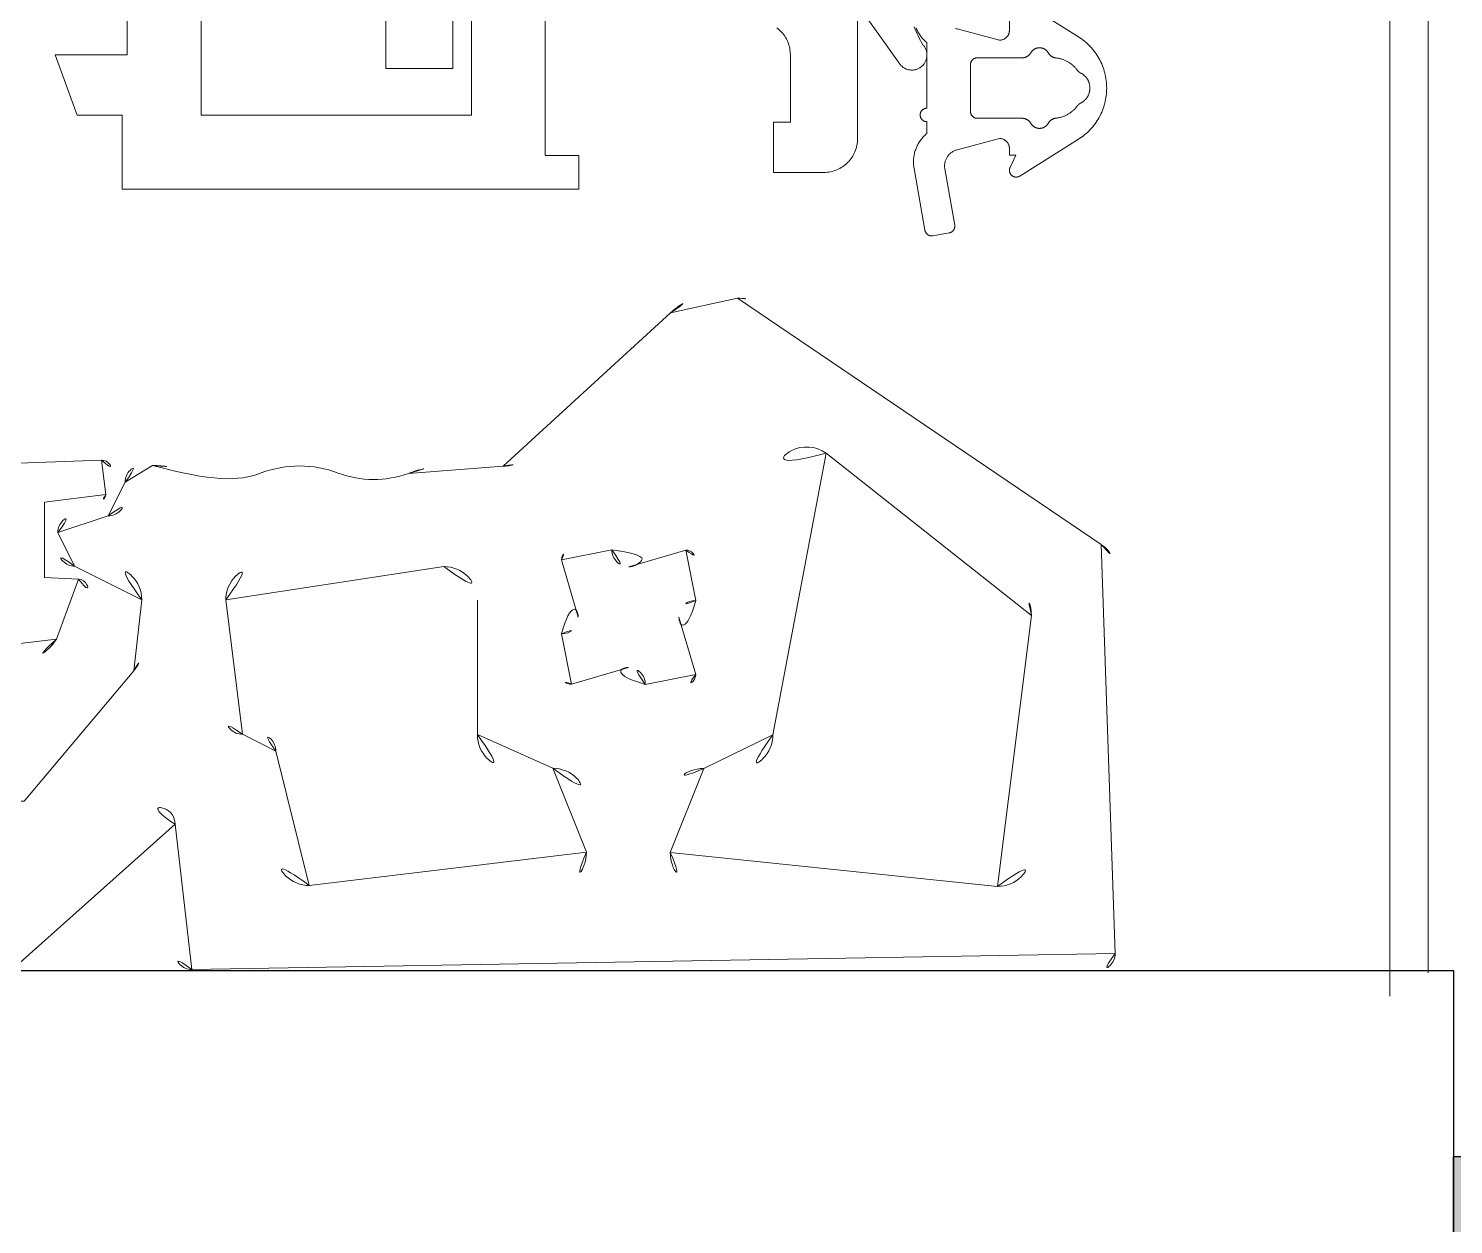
# Model space of a CAD drawing. Header units: metres. Extents: x 1838950 to 1842843, y 5171318 to 5174224.
# Drawn here: x 1841217.89266 to 1841217.9351, y 5171402.74458 to 5171402.78018 of the extents above; entities that cross this region are included whole.
import ezdxf

# ---------------------------------------------------------------- set-up
doc = ezdxf.new("R2010")
doc.units = ezdxf.units.M
doc.header["$LTSCALE"] = 0.0254
doc.layers.add('00 CHAZAL Coupe A.5', color=7, linetype='Continuous', lineweight=18)

# ---------------------------------------------------------------- blocks, each defined once
blk = doc.blocks.new('Groupe-1964-1')
at = {"layer": '00 CHAZAL Coupe A.5', "color": 7, "linetype": 'Continuous', "lineweight": 18, "flags": 128}
for points in [[(1841217.873535705, 5171402.766188969, -0.4142135621367452), (1841217.874536832, 5171402.76718784), (1841217.874892419, 5171402.767187013, -0.08836677230934743), (1841217.876100702, 5171402.766970381, 0.1799709983366348), (1841217.878192591, 5171402.766975505, -0.1818182804182501), (1841217.88048059, 5171402.766972924, 0.1850314102939923), (1841217.882627436, 5171402.766983849, -0.09330478832719066), (1841217.8837185, 5171402.767187965), (1841217.884036834, 5171402.767187606, -0.4142142606855615), (1841217.88453627, 5171402.766687042), (1841217.884535706, 5171402.766187035, 0.414213981362135), (1841217.885035141, 5171402.765686475), (1841217.886035141, 5171402.765685347, -0.4142173329690806), (1841217.886534576, 5171402.765184783), (1841217.886534012, 5171402.764684783, -0.4142176126133716), (1841217.886033448, 5171402.764185348), (1841217.885033457, 5171402.764186475, 0.4142159366482169), (1841217.884032333, 5171402.763187605), (1841217.884030674, 5171402.761721112, 0.1763944286764119), (1841217.884264071, 5171402.76107786), (1841217.887525923, 5171402.75718366), (1841217.889525549, 5171402.757181403, 0.3999997398796116), (1841217.890525548, 5171402.757180275), (1841217.892525174, 5171402.75717802), (1841217.895795805, 5171402.761064852, 0.1763940516635319), (1841217.896030652, 5171402.761707574), (1841217.896032302, 5171402.763174066, 0.4142157969056621), (1841217.895033435, 5171402.764175193), (1841217.894033443, 5171402.764176322, -0.4142162159724218), (1841217.893534007, 5171402.764676886), (1841217.893534572, 5171402.765176886, -0.4142174729497228), (1841217.894035135, 5171402.765676321), (1841217.895035135, 5171402.765675193, 0.4142152383331684), (1841217.895535698, 5171402.766174625), (1841217.895536263, 5171402.766674632, -0.4145226934755433), (1841217.896036823, 5171402.767174068), (1841217.896355161, 5171402.767173709, -0.09330490544342618), (1841217.897445762, 5171402.766967131, 0.1850311438474221), (1841217.899592577, 5171402.766951362, -0.1818182093247117), (1841217.901880576, 5171402.76694878, 0.1799708823537045), (1841217.903972448, 5171402.766938936, -0.08836721700001778), (1841217.90518122, 5171402.767152841), (1841217.906791174, 5171402.767151026, 0.1989121643416801), (1841217.907498611, 5171402.767443121), (1841217.911782457, 5171402.771717311, -0.1980491846534607), (1841217.912842949, 5171402.772155111), (1841217.91377505, 5171402.772154059, -0.1095079694346826), (1841217.914408768, 5171402.772012829), (1841217.924609445, 5171402.764821682, -0.2441531176235493), (1841217.92503326, 5171402.764003234), (1841217.925020442, 5171402.752641359, -0.4142164952989563), (1841217.924519878, 5171402.752141924), (1841217.897519898, 5171402.752172382, -0.4142139810451329), (1841217.897020463, 5171402.752672945), (1841217.897024774, 5171402.756494539, 0.7001133352033712), (1841217.896142198, 5171402.756817028), (1841217.89240704, 5171402.75237815), (1841217.887633226, 5171402.752383537), (1841217.883908093, 5171402.75683083, 0.7001106234659636), (1841217.883024792, 5171402.756510334), (1841217.88302048, 5171402.752688739, -0.4142142606855608), (1841217.882519917, 5171402.752189305), (1841217.881019918, 5171402.752190996, -0.4142141210230403), (1841217.880520482, 5171402.752691559), (1841217.880525559, 5171402.757191557, 0.4142141210230403), (1841217.880026123, 5171402.757692121), (1841217.877026125, 5171402.757695505, 0.4142142606855608), (1841217.876525561, 5171402.75719607), (1841217.876520484, 5171402.752696077, -0.4142124449182956), (1841217.876019922, 5171402.752196642), (1841217.874019922, 5171402.752198894, -0.4141942898996669), (1841217.873520486, 5171402.752699457)], [(1841217.914827787, 5171402.759152857, -0.4142137020354274), (1841217.91382666, 5171402.758153986), (1841217.91277666, 5171402.758155171, 0.4142136322042595), (1841217.911775533, 5171402.757156299), (1841217.911773841, 5171402.755656321, 0.4142051827004782), (1841217.912772712, 5171402.754655194), (1841217.921522703, 5171402.754645307, 0.4142139115289515), (1841217.922523832, 5171402.755644177), (1841217.922531801, 5171402.762707904, 0.2441531176235493), (1841217.922107985, 5171402.763526352), (1841217.916412514, 5171402.767541476, 0.6075188662372514), (1841217.91483633, 5171402.766725284)], [(1841217.877531201, 5171402.762194939), (1841217.877529847, 5171402.760994939, 0.4142114674430968), (1841217.877829508, 5171402.760694601), (1841217.879029504, 5171402.760693246, -0.4142130029370049), (1841217.879530068, 5171402.761192683, -0.4142128640623061), (1841217.880029503, 5171402.760692119), (1841217.881229503, 5171402.760690765, 0.4142126320778044), (1841217.881529841, 5171402.760990426), (1841217.881531195, 5171402.762190426, -0.4142139810451329), (1841217.881031759, 5171402.762690989, -0.4142142606855608), (1841217.881532323, 5171402.763190425), (1841217.881533677, 5171402.764390425, 0.4142114674430968), (1841217.881234016, 5171402.764690762), (1841217.880034016, 5171402.764692117, -0.4142142606855608), (1841217.879533452, 5171402.764192682, -0.4142141210230403), (1841217.879034017, 5171402.764693245), (1841217.877834017, 5171402.764694599, 0.4142107678218582), (1841217.877533679, 5171402.764394937), (1841217.877532329, 5171402.763194937, -0.4142141210230403), (1841217.878031765, 5171402.762694374, -0.4142141210230403)], [(1841217.908533658, 5171402.764359962, -0.4142014573373116), (1841217.908833999, 5171402.764659623), (1841217.910033995, 5171402.764658269, 0.4142139810451329), (1841217.910533431, 5171402.764157705, 0.4142141210230403), (1841217.911033995, 5171402.764657141), (1841217.912233999, 5171402.764655787, -0.4142212445147522), (1841217.912533655, 5171402.76435545), (1841217.912532301, 5171402.76315545, 0.4142130035667364), (1841217.912031738, 5171402.762656013, 0.4142128640623061), (1841217.912531174, 5171402.76215545), (1841217.912529819, 5171402.76095545, -0.414220078782343), (1841217.912229486, 5171402.76065579), (1841217.911029482, 5171402.760657144, 0.4142141208653402), (1841217.910530046, 5171402.761157707, 0.4142130035667364), (1841217.910029483, 5171402.760658272), (1841217.908829486, 5171402.760659625, -0.4142026229740827), (1841217.908529822, 5171402.760959962), (1841217.908531176, 5171402.762159962, 0.4142130035667364), (1841217.90903174, 5171402.762659399, 0.4142128640623061), (1841217.908532304, 5171402.763159962)], [(1841217.906032306, 5171402.763162784), (1841217.906027793, 5171402.759162785, 0.4142139115289517), (1841217.907026664, 5171402.758161657), (1841217.908276663, 5171402.758160247, -0.4142137717088987), (1841217.909275534, 5171402.757159119), (1841217.909273842, 5171402.755659142, -0.4142046237581882), (1841217.908272715, 5171402.75466027), (1841217.901022711, 5171402.754668449, -0.4142135622943117), (1841217.90002384, 5171402.755669577), (1841217.900027225, 5171402.758669557, 0.4142139810451329), (1841217.899527789, 5171402.759170121), (1841217.899027789, 5171402.759170685, -0.4142141210230403), (1841217.898528354, 5171402.759671248), (1841217.898532302, 5171402.763171246, -0.4142137020354274), (1841217.89953343, 5171402.764170118), (1841217.905033434, 5171402.764163912, -0.4142137020354276)]]:
    blk.add_lwpolyline(points, format="xyb", close=True, dxfattribs=at)
blk = doc.blocks.new('Groupe-1965-1')
at = {"layer": '00 CHAZAL Coupe A.5', "color": 7, "linetype": 'Continuous', "lineweight": 18, "flags": 128}
blk.add_lwpolyline([(1841217.885106827, 5171402.766320847), (1841217.884945873, 5171402.766971028, -0.4875650852720333), (1841217.885237422, 5171402.767343118), (1841217.894835877, 5171402.767332288, -0.4875649503969993), (1841217.895126584, 5171402.766959543), (1841217.894964166, 5171402.766309727, -0.3444801866944748), (1841217.894672781, 5171402.766082472), (1841217.893135228, 5171402.766084206), (1841217.893132689, 5171402.763834207), (1841217.894145319, 5171402.763788766, -0.5852675401806445), (1841217.8943808, 5171402.763321633), (1841217.893490527, 5171402.761998037, -0.2499730731867079), (1841217.892244188, 5171402.761335209), (1841217.887815557, 5171402.761340206, -0.24997317901801), (1841217.886570717, 5171402.762005844), (1841217.885683433, 5171402.763331446, -0.5852668092842193), (1841217.885919967, 5171402.763798046), (1841217.886932696, 5171402.763841202), (1841217.886935235, 5171402.766091201), (1841217.885397698, 5171402.766092937, -0.3444803486243347)], format="xyb", close=True, dxfattribs=at)
at = {"layer": '00 CHAZAL Coupe A.5', "color": 7}
blk.add_blockref('Groupe-1964-1', (0, 0), dxfattribs=at)
blk = doc.blocks.new('Groupe-1966-1')
at = {"layer": '00 CHAZAL Coupe A.5', "color": 7, "linetype": 'Continuous', "lineweight": 5}
for p, q in [((1841217.934348706, 5171404.870090052), (1841217.934348706, 5171402.752074935)), ((1841217.933198707, 5171404.844213393), (1841217.933198707, 5171402.751379738))]:
    blk.add_line(p, q, dxfattribs=at)
at = {"layer": '00 CHAZAL Coupe A.5', "color": 7, "linetype": 'Continuous', "lineweight": 5, "flags": 128}
for points in [[(1841217.895598707, 5171402.785696539), (1841217.895598707, 5171402.77939654), (1841217.893448707, 5171402.77939654), (1841217.894103853, 5171402.77759654), (1841217.895448707, 5171402.77759654), (1841217.895448707, 5171402.77539654), (1841217.909048707, 5171402.77539654), (1841217.909048707, 5171402.77639654), (1841217.908048707, 5171402.77639654), (1841217.908048707, 5171402.78039654)], [(1841217.914944406, 5171402.780199748), (1841217.9149831, 5171402.78016955), (1841217.915020266, 5171402.78013749), (1841217.915055813, 5171402.780103646), (1841217.915089658, 5171402.780068098), (1841217.915121717, 5171402.780030932), (1841217.915151914, 5171402.779992239), (1841217.915180176, 5171402.77995211), (1841217.915206435, 5171402.779910642), (1841217.915230628, 5171402.779867936), (1841217.915252696, 5171402.779824095), (1841217.915272586, 5171402.779779223), (1841217.91529025, 5171402.779733429), (1841217.915305647, 5171402.779686823), (1841217.915318738, 5171402.77963952), (1841217.915329492, 5171402.77959163), (1841217.915337883, 5171402.77954327), (1841217.915343891, 5171402.779494557), (1841217.915347502, 5171402.779445607), (1841217.915348707, 5171402.77939654), (1841217.915348707, 5171402.777396539), (1841217.914848706, 5171402.777396539), (1841217.914848706, 5171402.77589654), (1841217.916348706, 5171402.77589654), (1841217.916397774, 5171402.775897744), (1841217.916446724, 5171402.775901355), (1841217.916495437, 5171402.775907363), (1841217.916543797, 5171402.775915754), (1841217.916591687, 5171402.775926508), (1841217.916638991, 5171402.775939599), (1841217.916685597, 5171402.775954995), (1841217.91673139, 5171402.77597266), (1841217.916776262, 5171402.77599255), (1841217.916820103, 5171402.776014618), (1841217.916862809, 5171402.776038811), (1841217.916904277, 5171402.77606507), (1841217.916944406, 5171402.776093332), (1841217.9169831, 5171402.776123528), (1841217.917020265, 5171402.776155588), (1841217.917055813, 5171402.776189432), (1841217.917089658, 5171402.77622498), (1841217.917121717, 5171402.776262146), (1841217.917151914, 5171402.77630084), (1841217.917180176, 5171402.776340969), (1841217.917206435, 5171402.776382437), (1841217.917230628, 5171402.776425142), (1841217.917252696, 5171402.776468985), (1841217.917272586, 5171402.776513856), (1841217.917290251, 5171402.776559649), (1841217.917305647, 5171402.776606254), (1841217.917318738, 5171402.776653559), (1841217.917329492, 5171402.776701449), (1841217.917337883, 5171402.776749809), (1841217.917343891, 5171402.776798522), (1841217.917347502, 5171402.776847471), (1841217.917348706, 5171402.77689654), (1841217.917348706, 5171402.78539654)], [(1841217.905848706, 5171402.787296539), (1841217.905848706, 5171402.77759654), (1841217.897798707, 5171402.77759654), (1841217.897798707, 5171402.785696539)], [(1841217.905298707, 5171402.798841306), (1841217.905298707, 5171402.778989987), (1841217.903298707, 5171402.778989987), (1841217.903298707, 5171402.798841306)]]:
    blk.add_lwpolyline(points, dxfattribs=at)
at = {"layer": '00 CHAZAL Coupe A.5', "color": 9, "linetype": 'Continuous', "lineweight": 5, "true_color": 0xbbbbbb, "flags": 128}
for points in [[(1841217.91903433, 5171402.780227017), (1841217.91906263, 5171402.780158687), (1841217.919092227, 5171402.780090911), (1841217.91912311, 5171402.78002371), (1841217.919155268, 5171402.779957109), (1841217.919188689, 5171402.779891134), (1841217.91922336, 5171402.779825808), (1841217.919259271, 5171402.779761154), (1841217.919296406, 5171402.779697196), (1841217.919312122, 5171402.779679286), (1841217.919326868, 5171402.77966057), (1841217.919340601, 5171402.779641097), (1841217.919353285, 5171402.779620927), (1841217.919364882, 5171402.779600112), (1841217.919375362, 5171402.779578713), (1841217.919384693, 5171402.779556789), (1841217.919392851, 5171402.779534401), (1841217.919399812, 5171402.779511614), (1841217.919405557, 5171402.779488489), (1841217.919410069, 5171402.779465092), (1841217.919413337, 5171402.77944149), (1841217.91941535, 5171402.779417749), (1841217.919416103, 5171402.779393933), (1841217.919415594, 5171402.77937011), (1841217.919413825, 5171402.779346349), (1841217.9194108, 5171402.779322715), (1841217.919406527, 5171402.779299273), (1841217.91940102, 5171402.779276091), (1841217.919394294, 5171402.779253233), (1841217.919386366, 5171402.779230762), (1841217.919377259, 5171402.779208744), (1841217.919367, 5171402.779187239), (1841217.919355617, 5171402.779166306), (1841217.919343141, 5171402.779146005), (1841217.919329607, 5171402.779126395), (1841217.919315055, 5171402.779107528), (1841217.919299524, 5171402.779089457), (1841217.919283058, 5171402.779072235), (1841217.919265703, 5171402.779055908), (1841217.919247508, 5171402.779040524), (1841217.919228524, 5171402.779026124), (1841217.919208805, 5171402.77901275), (1841217.919188404, 5171402.779000438), (1841217.919167381, 5171402.778989224), (1841217.919145793, 5171402.778979138), (1841217.919123702, 5171402.778970209), (1841217.919101169, 5171402.778962463), (1841217.919078257, 5171402.778955921), (1841217.919055032, 5171402.778950601), (1841217.919031556, 5171402.778946518), (1841217.919007898, 5171402.778943684), (1841217.918984123, 5171402.778942106), (1841217.918960298, 5171402.778941789), (1841217.918936489, 5171402.778942735), (1841217.918912764, 5171402.778944938), (1841217.918889189, 5171402.778948396), (1841217.91886583, 5171402.778953098), (1841217.918842752, 5171402.778959028), (1841217.918820021, 5171402.778966174), (1841217.9187977, 5171402.778974511), (1841217.918775852, 5171402.77898402), (1841217.918754538, 5171402.778994671), (1841217.918733818, 5171402.779006436), (1841217.91871375, 5171402.779019281), (1841217.91869439, 5171402.779033172), (1841217.918675793, 5171402.779048068), (1841217.91865801, 5171402.779063928), (1841217.918641092, 5171402.779080707), (1841217.918625086, 5171402.779098357), (1841217.918610037, 5171402.779116831), (1841217.918595988, 5171402.779136076), (1841217.918582977, 5171402.779156038), (1841217.918571041, 5171402.77917666), (1841217.917442917, 5171402.780767177)], [(1841217.920268787, 5171402.780182678), (1841217.920290704, 5171402.780175138), (1841217.920312948, 5171402.780168622), (1841217.921573785, 5171402.779830782), (1841217.921588505, 5171402.779831142), (1841217.92160319, 5171402.779832226), (1841217.921617804, 5171402.779834028), (1841217.921632312, 5171402.779836546), (1841217.921646679, 5171402.779839772), (1841217.92166087, 5171402.779843699), (1841217.921674852, 5171402.779848319), (1841217.92168859, 5171402.779853618), (1841217.921702051, 5171402.779859585), (1841217.921715203, 5171402.779866206), (1841217.921728015, 5171402.779873462), (1841217.921740456, 5171402.779881341), (1841217.921752494, 5171402.779889819), (1841217.921764103, 5171402.779898878), (1841217.921775252, 5171402.779908496), (1841217.921785917, 5171402.779918649), (1841217.92179607, 5171402.779929314), (1841217.921805688, 5171402.779940463), (1841217.921814747, 5171402.779952073), (1841217.921823225, 5171402.779964111), (1841217.921831103, 5171402.779976551), (1841217.921838361, 5171402.779989363), (1841217.921844981, 5171402.780002515), (1841217.921850949, 5171402.780015977), (1841217.921856248, 5171402.780029715), (1841217.921860867, 5171402.780043696), (1841217.921864794, 5171402.780057887), (1841217.92186802, 5171402.780072254), (1841217.921870538, 5171402.780086762), (1841217.92187234, 5171402.780101377), (1841217.921873423, 5171402.780116061), (1841217.921873785, 5171402.780130781), (1841217.921873785, 5171402.780407182)], [(1841217.922179989, 5171402.781026811), (1841217.923926319, 5171402.779932429), (1841217.923974023, 5171402.779901475), (1841217.924020724, 5171402.779869029), (1841217.924066377, 5171402.779835124), (1841217.924110936, 5171402.779799794), (1841217.924154358, 5171402.779763074), (1841217.924196597, 5171402.779725001), (1841217.924237613, 5171402.779685613), (1841217.924277364, 5171402.779644948), (1841217.92431581, 5171402.779603048), (1841217.924352915, 5171402.779559956), (1841217.924388639, 5171402.779515712), (1841217.924422948, 5171402.779470361), (1841217.924455807, 5171402.779423949), (1841217.924487184, 5171402.779376524), (1841217.924517046, 5171402.77932813), (1841217.924545366, 5171402.779278818), (1841217.924572113, 5171402.779228634), (1841217.924597262, 5171402.779177631), (1841217.924620788, 5171402.77912586), (1841217.924642666, 5171402.779073371), (1841217.924662875, 5171402.779020217), (1841217.924681396, 5171402.778966452), (1841217.924698208, 5171402.778912128), (1841217.924713296, 5171402.7788573), (1841217.924726645, 5171402.778802023), (1841217.924738241, 5171402.778746353), (1841217.924748073, 5171402.778690342), (1841217.92475613, 5171402.77863405), (1841217.924762405, 5171402.778577531), (1841217.924766892, 5171402.778520843), (1841217.924769586, 5171402.778464041), (1841217.924770484, 5171402.778407182), (1841217.924769586, 5171402.778350323), (1841217.924766892, 5171402.778293521), (1841217.924762405, 5171402.778236832), (1841217.92475613, 5171402.778180313), (1841217.924748073, 5171402.77812402), (1841217.924738241, 5171402.778068012), (1841217.924726645, 5171402.778012341), (1841217.924713296, 5171402.777957063), (1841217.924698208, 5171402.777902235), (1841217.924681396, 5171402.777847912), (1841217.924662875, 5171402.777794146), (1841217.924642666, 5171402.777740992), (1841217.924620788, 5171402.777688503), (1841217.924597262, 5171402.777636731), (1841217.924572113, 5171402.777585729), (1841217.924545366, 5171402.777535547), (1841217.924517046, 5171402.777486234), (1841217.924487184, 5171402.77743784), (1841217.924455807, 5171402.777390413), (1841217.924422948, 5171402.777344001), (1841217.924388639, 5171402.777298652), (1841217.924352915, 5171402.777254408), (1841217.92431581, 5171402.777211314), (1841217.924277364, 5171402.777169415), (1841217.924237613, 5171402.77712875), (1841217.924196597, 5171402.777089362), (1841217.924154358, 5171402.777051289), (1841217.924110936, 5171402.777014569), (1841217.924066377, 5171402.77697924), (1841217.924020724, 5171402.776945335), (1841217.923974023, 5171402.776912889), (1841217.923926319, 5171402.776881934), (1841217.922179989, 5171402.775787552), (1841217.922177008, 5171402.77578572), (1841217.922173995, 5171402.77578394), (1841217.922170952, 5171402.775782214), (1841217.922167879, 5171402.775780541), (1841217.922164778, 5171402.775778922), (1841217.922161648, 5171402.775777357), (1841217.922158492, 5171402.775775847), (1841217.92215531, 5171402.775774394), (1841217.922152102, 5171402.775772995), (1841217.922148871, 5171402.775771653), (1841217.922145617, 5171402.775770369), (1841217.922142341, 5171402.775769141), (1841217.922139044, 5171402.77576797), (1841217.922135727, 5171402.775766857), (1841217.922132391, 5171402.775765803), (1841217.922129037, 5171402.775764807), (1841217.922125666, 5171402.775763869), (1841217.922122279, 5171402.775762992), (1841217.922118878, 5171402.775762172), (1841217.922115462, 5171402.775761414), (1841217.922112034, 5171402.775760715), (1841217.922108594, 5171402.775760076), (1841217.922105144, 5171402.775759497), (1841217.922101683, 5171402.775758979), (1841217.922098215, 5171402.775758521), (1841217.922094739, 5171402.775758124), (1841217.922091256, 5171402.775757788), (1841217.922087768, 5171402.775757513), (1841217.922084276, 5171402.775757299), (1841217.922080781, 5171402.775757146), (1841217.922077283, 5171402.775757054), (1841217.922073785, 5171402.775757024), (1841217.922063971, 5171402.775757264), (1841217.922054181, 5171402.775757986), (1841217.922044439, 5171402.775759188), (1841217.922034767, 5171402.775760866), (1841217.922025189, 5171402.775763017), (1841217.922015728, 5171402.775765635), (1841217.922006407, 5171402.775768715), (1841217.921997248, 5171402.775772247), (1841217.921988274, 5171402.775776225), (1841217.921979505, 5171402.775780639), (1841217.921970964, 5171402.775785478), (1841217.921962671, 5171402.77579073), (1841217.921954645, 5171402.775796382), (1841217.921946906, 5171402.775802421), (1841217.921939473, 5171402.775808834), (1841217.921932363, 5171402.775815602), (1841217.921925594, 5171402.775822712), (1841217.921919183, 5171402.775830145), (1841217.921913143, 5171402.775837884), (1841217.921907491, 5171402.775845909), (1841217.921902239, 5171402.775854203), (1841217.9218974, 5171402.775862744), (1841217.921892987, 5171402.775871512), (1841217.921889009, 5171402.775880487), (1841217.921885476, 5171402.775889645), (1841217.921882397, 5171402.775898967), (1841217.921879778, 5171402.775908427), (1841217.921877628, 5171402.775918005), (1841217.921875949, 5171402.775927677), (1841217.921874748, 5171402.77593742), (1841217.921874026, 5171402.77594721), (1841217.921873785, 5171402.775957024), (1841217.921873803, 5171402.775959751), (1841217.921873859, 5171402.775962477), (1841217.921873952, 5171402.775965203), (1841217.921874082, 5171402.775967926), (1841217.921874249, 5171402.775970648), (1841217.921874454, 5171402.775973368), (1841217.921874695, 5171402.775976084), (1841217.921874973, 5171402.775978797), (1841217.921875289, 5171402.775981505), (1841217.921875641, 5171402.77598421), (1841217.92187603, 5171402.775986909), (1841217.921876456, 5171402.775989602), (1841217.921876919, 5171402.775992289), (1841217.921877417, 5171402.775994971), (1841217.921877953, 5171402.775997645), (1841217.921878526, 5171402.776000311), (1841217.921879134, 5171402.77600297), (1841217.921879778, 5171402.776005619), (1841217.921880459, 5171402.77600826), (1841217.921881176, 5171402.776010891), (1841217.921881928, 5171402.776013512), (1841217.921882716, 5171402.776016124), (1841217.92188354, 5171402.776018724), (1841217.921884399, 5171402.776021311), (1841217.921885293, 5171402.776023888), (1841217.921886222, 5171402.776026451), (1841217.921887186, 5171402.776029002), (1841217.921888185, 5171402.77603154), (1841217.921889218, 5171402.776034064), (1841217.921890286, 5171402.776036574), (1841217.921891388, 5171402.776039068), (1841217.921892523, 5171402.776041547), (1841217.922063021, 5171402.776407181), (1841217.921873785, 5171402.776407181), (1841217.921873785, 5171402.776607182), (1841217.921873423, 5171402.776621901), (1841217.92187234, 5171402.776636587), (1841217.921870538, 5171402.7766512), (1841217.92186802, 5171402.776665709), (1841217.921864794, 5171402.776680076), (1841217.921860867, 5171402.776694267), (1841217.921856248, 5171402.776708248), (1841217.921850949, 5171402.776721987), (1841217.921844981, 5171402.776735448), (1841217.921838361, 5171402.776748601), (1841217.921831103, 5171402.776761413), (1841217.921823225, 5171402.776773852), (1841217.921814747, 5171402.776785892), (1841217.921805688, 5171402.7767975), (1841217.92179607, 5171402.776808649), (1841217.921785917, 5171402.776819314), (1841217.921775252, 5171402.776829467), (1841217.921764103, 5171402.776839085), (1841217.921752494, 5171402.776848144), (1841217.921740456, 5171402.776856623), (1841217.921728015, 5171402.7768645), (1841217.921715203, 5171402.776871758), (1841217.921702051, 5171402.776878378), (1841217.92168859, 5171402.776884345), (1841217.921674852, 5171402.776889645), (1841217.92166087, 5171402.776894263), (1841217.921646679, 5171402.77689819), (1841217.921632312, 5171402.776901416), (1841217.921617804, 5171402.776903935), (1841217.92160319, 5171402.776905737), (1841217.921588505, 5171402.77690682), (1841217.921573785, 5171402.776907181), (1841217.920312948, 5171402.776569341), (1841217.920290704, 5171402.776562825), (1841217.920268787, 5171402.776555285), (1841217.920247243, 5171402.776546738), (1841217.920226117, 5171402.7765372), (1841217.920205457, 5171402.776526694), (1841217.920185306, 5171402.776515243), (1841217.920165707, 5171402.77650287), (1841217.920146702, 5171402.776489601), (1841217.920128333, 5171402.776475466), (1841217.920110639, 5171402.776460495), (1841217.920093657, 5171402.776444719), (1841217.920077425, 5171402.776428175), (1841217.920061977, 5171402.776410895), (1841217.920047346, 5171402.776392918), (1841217.920033565, 5171402.776374283), (1841217.920020661, 5171402.776355028), (1841217.920008664, 5171402.776335197), (1841217.919997599, 5171402.776314829), (1841217.919987489, 5171402.776293973), (1841217.919978358, 5171402.776272669), (1841217.919970223, 5171402.776250966), (1841217.919963102, 5171402.776228908), (1841217.919957012, 5171402.776206545), (1841217.919951964, 5171402.776183924), (1841217.919947971, 5171402.776161091), (1841217.919945039, 5171402.7761381), (1841217.919943177, 5171402.776114997), (1841217.919942387, 5171402.776091832), (1841217.919942671, 5171402.776068656), (1841217.919944029, 5171402.776045518), (1841217.919946458, 5171402.776022468), (1841217.919949953, 5171402.775999554), (1841217.92024456, 5171402.774328756), (1841217.920244746, 5171402.774327681), (1841217.920244927, 5171402.774326606), (1841217.920245102, 5171402.774325528), (1841217.920245271, 5171402.774324451), (1841217.920245433, 5171402.774323372), (1841217.920245591, 5171402.774322294), (1841217.920245742, 5171402.774321212), (1841217.920245887, 5171402.774320131), (1841217.920246027, 5171402.77431905), (1841217.92024616, 5171402.774317968), (1841217.920246288, 5171402.774316884), (1841217.92024641, 5171402.7743158), (1841217.920246525, 5171402.774314716), (1841217.920246635, 5171402.774313631), (1841217.920246739, 5171402.774312544), (1841217.920246837, 5171402.774311458), (1841217.920246929, 5171402.774310371), (1841217.920247016, 5171402.774309283), (1841217.920247096, 5171402.774308195), (1841217.92024717, 5171402.774307107), (1841217.920247238, 5171402.774306018), (1841217.920247301, 5171402.774304929), (1841217.920247357, 5171402.77430384), (1841217.920247408, 5171402.774302751), (1841217.920247453, 5171402.77430166), (1841217.920247491, 5171402.774300571), (1841217.920247524, 5171402.774299479), (1841217.920247551, 5171402.774298389), (1841217.920247572, 5171402.774297299), (1841217.920247586, 5171402.774296207), (1841217.920247595, 5171402.774295118), (1841217.920247598, 5171402.774294026), (1841217.920247408, 5171402.774285302), (1841217.920246837, 5171402.774276596), (1841217.920245887, 5171402.774267921), (1841217.92024456, 5171402.774259296), (1841217.920242857, 5171402.774250738), (1841217.920240783, 5171402.774242263), (1841217.920238342, 5171402.774233885), (1841217.920235537, 5171402.774225622), (1841217.920232374, 5171402.774217489), (1841217.92022886, 5171402.774209502), (1841217.920225001, 5171402.774201676), (1841217.920220803, 5171402.774194026), (1841217.920216277, 5171402.774186566), (1841217.920211429, 5171402.774179311), (1841217.920206269, 5171402.774172273), (1841217.920200807, 5171402.774165469), (1841217.920195054, 5171402.774158908), (1841217.92018902, 5171402.774152605), (1841217.920182716, 5171402.774146571), (1841217.920176156, 5171402.774140818), (1841217.920169351, 5171402.774135356), (1841217.920162314, 5171402.774130195), (1841217.920155058, 5171402.774125348), (1841217.920147598, 5171402.774120821), (1841217.920139948, 5171402.774116624), (1841217.920132122, 5171402.774112765), (1841217.920124135, 5171402.77410925), (1841217.920116002, 5171402.774106088), (1841217.92010774, 5171402.774103283), (1841217.920099362, 5171402.774100842), (1841217.920090886, 5171402.774098767), (1841217.920082328, 5171402.774097065), (1841217.919589807, 5171402.77401022), (1841217.919588878, 5171402.774010058), (1841217.919587949, 5171402.774009901), (1841217.919587019, 5171402.774009748), (1841217.919586088, 5171402.7740096), (1841217.919585156, 5171402.774009457), (1841217.919584224, 5171402.774009316), (1841217.919583291, 5171402.774009182), (1841217.919582357, 5171402.774009051), (1841217.919581423, 5171402.774008924), (1841217.919580488, 5171402.774008802), (1841217.919579553, 5171402.774008685), (1841217.919578617, 5171402.774008571), (1841217.91957768, 5171402.774008463), (1841217.919576744, 5171402.774008359), (1841217.919575806, 5171402.774008259), (1841217.919574868, 5171402.774008163), (1841217.91957393, 5171402.774008072), (1841217.919572991, 5171402.774007985), (1841217.919572052, 5171402.774007903), (1841217.919571113, 5171402.774007826), (1841217.919570172, 5171402.774007753), (1841217.919569233, 5171402.774007683), (1841217.919568292, 5171402.774007619), (1841217.919567351, 5171402.774007559), (1841217.91956641, 5171402.774007503), (1841217.919565469, 5171402.774007452), (1841217.919564527, 5171402.774007405), (1841217.919563585, 5171402.774007362), (1841217.919562644, 5171402.774007325), (1841217.919561701, 5171402.774007291), (1841217.919560759, 5171402.774007263), (1841217.919559817, 5171402.774007238), (1841217.919550943, 5171402.774007224), (1841217.919542077, 5171402.774007604), (1841217.919533236, 5171402.774008378), (1841217.919524439, 5171402.774009543), (1841217.919515702, 5171402.774011096), (1841217.919507043, 5171402.774013036), (1841217.919498478, 5171402.774015358), (1841217.919490025, 5171402.774018057), (1841217.919481699, 5171402.774021128), (1841217.919473518, 5171402.774024567), (1841217.919465498, 5171402.774028366), (1841217.919457654, 5171402.774032515), (1841217.919450002, 5171402.774037008), (1841217.919442556, 5171402.774041837), (1841217.919435333, 5171402.77404699), (1841217.919428345, 5171402.774052461), (1841217.919421606, 5171402.774058234), (1841217.91941513, 5171402.774064302), (1841217.91940893, 5171402.77407065), (1841217.919403017, 5171402.774077267), (1841217.919397404, 5171402.774084141), (1841217.919392101, 5171402.774091256), (1841217.919387119, 5171402.774098599), (1841217.919382468, 5171402.774106157), (1841217.919378157, 5171402.774113914), (1841217.919374194, 5171402.774121854), (1841217.919370586, 5171402.774129961), (1841217.919367342, 5171402.774138221), (1841217.919364468, 5171402.774146617), (1841217.919361969, 5171402.774155132), (1841217.919359851, 5171402.774163749), (1841217.919358116, 5171402.774172452), (1841217.919034254, 5171402.776009163), (1841217.919028291, 5171402.776045107), (1841217.919023521, 5171402.77608123), (1841217.919019949, 5171402.77611749), (1841217.919017581, 5171402.776153848), (1841217.919016419, 5171402.776190266), (1841217.919016462, 5171402.776226701), (1841217.919017713, 5171402.776263115), (1841217.919020169, 5171402.776299468), (1841217.919023828, 5171402.776335719), (1841217.919028685, 5171402.77637183), (1841217.919034735, 5171402.77640776), (1841217.919041972, 5171402.776443469), (1841217.919050388, 5171402.77647892), (1841217.919059973, 5171402.776514072), (1841217.919070717, 5171402.776548889), (1841217.919082609, 5171402.776583328), (1841217.919095634, 5171402.776617357), (1841217.919109779, 5171402.776650934), (1841217.919125029, 5171402.776684024), (1841217.919141365, 5171402.776716593), (1841217.919158773, 5171402.776748602), (1841217.91917723, 5171402.776780017), (1841217.919196717, 5171402.776810803), (1841217.919217214, 5171402.776840927), (1841217.919238697, 5171402.776870356), (1841217.919261142, 5171402.776899057), (1841217.919284526, 5171402.776926998), (1841217.919308823, 5171402.77695415), (1841217.919334005, 5171402.776980483), (1841217.919360046, 5171402.777005967), (1841217.919386917, 5171402.777030575), (1841217.919414587, 5171402.777054278), (1841217.919414587, 5171402.777407396), (1841217.919404774, 5171402.777407637), (1841217.919394984, 5171402.777408359), (1841217.919385241, 5171402.77740956), (1841217.919375569, 5171402.777411238), (1841217.919365991, 5171402.77741339), (1841217.919356531, 5171402.777416007), (1841217.919347209, 5171402.777419087), (1841217.919338051, 5171402.77742262), (1841217.919329076, 5171402.777426598), (1841217.919320308, 5171402.777431011), (1841217.919311767, 5171402.777435849), (1841217.919303473, 5171402.777441101), (1841217.919295448, 5171402.777446753), (1841217.919287709, 5171402.777452793), (1841217.919280275, 5171402.777459205), (1841217.919273166, 5171402.777465974), (1841217.919266397, 5171402.777473084), (1841217.919259985, 5171402.777480517), (1841217.919253946, 5171402.777488256), (1841217.919248293, 5171402.777496282), (1841217.919243042, 5171402.777504575), (1841217.919238203, 5171402.777513116), (1841217.919233789, 5171402.777521884), (1841217.919229812, 5171402.777530859), (1841217.919226279, 5171402.777540017), (1841217.919223199, 5171402.777549339), (1841217.919220581, 5171402.7775588), (1841217.91921843, 5171402.777568378), (1841217.919216752, 5171402.777578049), (1841217.91921555, 5171402.777587793), (1841217.919214828, 5171402.777597582), (1841217.919214587, 5171402.777607395), (1841217.919214828, 5171402.777617209), (1841217.91921555, 5171402.777626999), (1841217.919216752, 5171402.777636741), (1841217.91921843, 5171402.777646414), (1841217.919220581, 5171402.777655992), (1841217.919223199, 5171402.777665452), (1841217.919226279, 5171402.777674773), (1841217.919229812, 5171402.777683932), (1841217.919233789, 5171402.777692907), (1841217.919238203, 5171402.777701674), (1841217.919243042, 5171402.777710215), (1841217.919248293, 5171402.77771851), (1841217.919253946, 5171402.777726535), (1841217.919259985, 5171402.777734274), (1841217.919266397, 5171402.777741707), (1841217.919273166, 5171402.777748817), (1841217.919280275, 5171402.777755585), (1841217.919287709, 5171402.777761998), (1841217.919295448, 5171402.777768037), (1841217.919303473, 5171402.777773689), (1841217.919311767, 5171402.777778941), (1841217.919320308, 5171402.77778378), (1841217.919329076, 5171402.777788194), (1841217.919338051, 5171402.777792172), (1841217.919347209, 5171402.777795704), (1841217.919356531, 5171402.777798783), (1841217.919365991, 5171402.777801402), (1841217.919375569, 5171402.777803552), (1841217.919385241, 5171402.777805232), (1841217.919394984, 5171402.777806433), (1841217.919404774, 5171402.777807155), (1841217.919414587, 5171402.777807395), (1841217.919414587, 5171402.779760173), (1841217.919387788, 5171402.779782295), (1841217.919361752, 5171402.77980531), (1841217.919336507, 5171402.779829191), (1841217.919312084, 5171402.779853912), (1841217.91928851, 5171402.779879444), (1841217.919265812, 5171402.779905757), (1841217.919244017, 5171402.779932822), (1841217.919223147, 5171402.779960608), (1841217.919203229, 5171402.779989084), (1841217.919184284, 5171402.780018216), (1841217.919166334, 5171402.780047972), (1841217.919149399, 5171402.780078317), (1841217.919133499, 5171402.780109216), (1841217.919118652, 5171402.780140636), (1841217.919104875, 5171402.780172538), (1841217.919092184, 5171402.780204888)], [(1841217.923997659, 5171402.778852593), (1841217.923993804, 5171402.778854595), (1841217.923989979, 5171402.778856651), (1841217.923986184, 5171402.778858764), (1841217.92398242, 5171402.77886093), (1841217.923978687, 5171402.778863152), (1841217.923974988, 5171402.778865426), (1841217.923971321, 5171402.778867755), (1841217.923967689, 5171402.778870136), (1841217.923964091, 5171402.778872569), (1841217.923960529, 5171402.778875055), (1841217.923957004, 5171402.77887759), (1841217.923953515, 5171402.778880177), (1841217.923950064, 5171402.778882816), (1841217.923946652, 5171402.778885501), (1841217.923943279, 5171402.778888239), (1841217.923939946, 5171402.778891023), (1841217.923936654, 5171402.778893856), (1841217.923933403, 5171402.778896736), (1841217.923930194, 5171402.778899663), (1841217.923927028, 5171402.778902637), (1841217.923923905, 5171402.778905655), (1841217.923920827, 5171402.778908718), (1841217.923917793, 5171402.778911826), (1841217.923914804, 5171402.778914977), (1841217.923911861, 5171402.778918171), (1841217.923908965, 5171402.778921408), (1841217.923906116, 5171402.778924686), (1841217.923903314, 5171402.778928005), (1841217.923900561, 5171402.778931364), (1841217.923897857, 5171402.778934763), (1841217.923895202, 5171402.7789382), (1841217.923892598, 5171402.778941676), (1841217.923878488, 5171402.778960281), (1841217.923863899, 5171402.778978514), (1841217.923848843, 5171402.778996363), (1841217.923833328, 5171402.779013816), (1841217.923817366, 5171402.77903086), (1841217.923800967, 5171402.779047484), (1841217.923784143, 5171402.779063676), (1841217.923766904, 5171402.779079428), (1841217.923749262, 5171402.779094726), (1841217.923731229, 5171402.779109561), (1841217.923712818, 5171402.779123925), (1841217.92369404, 5171402.779137804), (1841217.923674908, 5171402.779151193), (1841217.923655435, 5171402.779164081), (1841217.923635635, 5171402.779176459), (1841217.923615519, 5171402.779188318), (1841217.923595104, 5171402.779199652), (1841217.923574401, 5171402.779210453), (1841217.923553424, 5171402.779220713), (1841217.923532189, 5171402.779230426), (1841217.923510709, 5171402.779239584), (1841217.923488998, 5171402.779248183), (1841217.923467071, 5171402.779256214), (1841217.923444944, 5171402.779263673), (1841217.923422631, 5171402.779270558), (1841217.923400146, 5171402.77927686), (1841217.923377506, 5171402.779282576), (1841217.923354725, 5171402.779287704), (1841217.923331818, 5171402.779292239), (1841217.923308801, 5171402.779296178), (1841217.923285691, 5171402.77929952), (1841217.923262501, 5171402.77930226), (1841217.92325361, 5171402.779303327), (1841217.923244756, 5171402.77930466), (1841217.923235945, 5171402.779306256), (1841217.923227186, 5171402.779308115), (1841217.923218487, 5171402.779310235), (1841217.923209854, 5171402.779312612), (1841217.923201296, 5171402.779315247), (1841217.923192821, 5171402.779318136), (1841217.923184435, 5171402.779321277), (1841217.923176147, 5171402.779324666), (1841217.923167964, 5171402.779328302), (1841217.923159893, 5171402.779332179), (1841217.923151942, 5171402.779336296), (1841217.923144116, 5171402.779340648), (1841217.923136425, 5171402.779345232), (1841217.923128873, 5171402.779350043), (1841217.923121468, 5171402.779355078), (1841217.923114217, 5171402.779360332), (1841217.923107126, 5171402.779365799), (1841217.923100201, 5171402.779371476), (1841217.923093449, 5171402.779377356), (1841217.923086875, 5171402.779383436), (1841217.923080486, 5171402.779389709), (1841217.923074286, 5171402.779396171), (1841217.923068283, 5171402.779402814), (1841217.92306248, 5171402.779409634), (1841217.923056883, 5171402.779416624), (1841217.923051498, 5171402.779423777), (1841217.923046328, 5171402.779431088), (1841217.923041379, 5171402.77943855), (1841217.923036654, 5171402.779446156), (1841217.923032159, 5171402.779453901), (1841217.923027158, 5171402.779462485), (1841217.923021874, 5171402.779470897), (1841217.923016316, 5171402.779479133), (1841217.923010487, 5171402.779487178), (1841217.923004395, 5171402.779495027), (1841217.922998047, 5171402.779502668), (1841217.922991449, 5171402.779510097), (1841217.922984609, 5171402.779517301), (1841217.922977534, 5171402.779524277), (1841217.922970232, 5171402.779531013), (1841217.922962711, 5171402.779537505), (1841217.922954979, 5171402.779543744), (1841217.922947045, 5171402.779549723), (1841217.922938917, 5171402.779555436), (1841217.922930605, 5171402.779560878), (1841217.922922116, 5171402.77956604), (1841217.922913462, 5171402.779570919), (1841217.92290465, 5171402.779575509), (1841217.922895692, 5171402.779579804), (1841217.922886596, 5171402.779583801), (1841217.922877373, 5171402.779587494), (1841217.922868033, 5171402.77959088), (1841217.922858585, 5171402.779593954), (1841217.922849041, 5171402.779596714), (1841217.922839411, 5171402.779599156), (1841217.922829706, 5171402.779601279), (1841217.922819935, 5171402.779603078), (1841217.92281011, 5171402.779604553), (1841217.922800242, 5171402.779605702), (1841217.922790341, 5171402.779606524), (1841217.922780418, 5171402.779607018), (1841217.922770484, 5171402.779607181), (1841217.922760668, 5171402.779607021), (1841217.922750863, 5171402.77960654), (1841217.922741079, 5171402.779605737), (1841217.922731327, 5171402.779604616), (1841217.922721616, 5171402.779603174), (1841217.922711957, 5171402.779601417), (1841217.922702362, 5171402.779599344), (1841217.922692839, 5171402.779596959), (1841217.922683399, 5171402.779594264), (1841217.922674052, 5171402.77959126), (1841217.922664809, 5171402.779587953), (1841217.922655679, 5171402.779584345), (1841217.922646672, 5171402.77958044), (1841217.922637798, 5171402.779576244), (1841217.922629065, 5171402.779571759), (1841217.922620484, 5171402.779566989), (1841217.922612064, 5171402.779561942), (1841217.922603813, 5171402.779556623), (1841217.922595741, 5171402.779551036), (1841217.922587856, 5171402.779545188), (1841217.922580166, 5171402.779539084), (1841217.922572681, 5171402.779532734), (1841217.922565407, 5171402.779526141), (1841217.922558352, 5171402.779519314), (1841217.922551525, 5171402.779512259), (1841217.922544932, 5171402.779504985), (1841217.922538581, 5171402.7794975), (1841217.922532478, 5171402.77948981), (1841217.92252663, 5171402.779481925), (1841217.922521044, 5171402.779473853), (1841217.922515724, 5171402.779465602), (1841217.922510677, 5171402.779457182), (1841217.92250563, 5171402.779448761), (1841217.92250031, 5171402.779440511), (1841217.922494723, 5171402.779432438), (1841217.922488875, 5171402.779424553), (1841217.922482772, 5171402.779416864), (1841217.922476421, 5171402.779409378), (1841217.922469828, 5171402.779402103), (1841217.922463001, 5171402.779395049), (1841217.922455947, 5171402.779388223), (1841217.922448673, 5171402.77938163), (1841217.922441187, 5171402.779375278), (1841217.922433497, 5171402.779369176), (1841217.922425612, 5171402.779363328), (1841217.92241754, 5171402.779357741), (1841217.922409289, 5171402.779352421), (1841217.922400869, 5171402.779347374), (1841217.922392288, 5171402.779342606), (1841217.922383556, 5171402.77933812), (1841217.922374681, 5171402.779333922), (1841217.922365674, 5171402.779330018), (1841217.922356544, 5171402.779326409), (1841217.922347301, 5171402.779323103), (1841217.922337955, 5171402.779320099), (1841217.922328515, 5171402.779317404), (1841217.922318992, 5171402.779315019), (1841217.922309396, 5171402.779312946), (1841217.922299738, 5171402.779311188), (1841217.922290027, 5171402.779309748), (1841217.922280274, 5171402.779308626), (1841217.92227049, 5171402.779307825), (1841217.922260685, 5171402.779307342), (1841217.922250869, 5171402.779307181), (1841217.920914587, 5171402.779307181), (1841217.920904774, 5171402.779306941), (1841217.920894984, 5171402.779306218), (1841217.920885241, 5171402.779305017), (1841217.920875569, 5171402.779303339), (1841217.920865991, 5171402.779301188), (1841217.92085653, 5171402.77929857), (1841217.920847209, 5171402.77929549), (1841217.920838051, 5171402.779291958), (1841217.920829076, 5171402.779287979), (1841217.920820308, 5171402.779283565), (1841217.920811767, 5171402.779278727), (1841217.920803473, 5171402.779273476), (1841217.920795448, 5171402.779267823), (1841217.920787709, 5171402.779261784), (1841217.920780275, 5171402.779255372), (1841217.920773166, 5171402.779248603), (1841217.920766397, 5171402.779241493), (1841217.920759985, 5171402.77923406), (1841217.920753946, 5171402.779226321), (1841217.920748293, 5171402.779218296), (1841217.920743042, 5171402.779210002), (1841217.920738203, 5171402.779201461), (1841217.920733789, 5171402.779192693), (1841217.920729812, 5171402.779183718), (1841217.920726279, 5171402.77917456), (1841217.920723199, 5171402.779165238), (1841217.920720581, 5171402.779155778), (1841217.92071843, 5171402.779146199), (1841217.920716752, 5171402.779136528), (1841217.92071555, 5171402.779126786), (1841217.920714828, 5171402.779116995), (1841217.920714587, 5171402.779107181), (1841217.920714587, 5171402.777707182), (1841217.920714828, 5171402.777697368), (1841217.92071555, 5171402.777687578), (1841217.920716752, 5171402.777677836), (1841217.92071843, 5171402.777668163), (1841217.920720581, 5171402.777658585), (1841217.920723199, 5171402.777649125), (1841217.920726279, 5171402.777639803), (1841217.920729812, 5171402.777630645), (1841217.920733789, 5171402.777621671), (1841217.920738203, 5171402.777612902), (1841217.920743042, 5171402.77760436), (1841217.920748293, 5171402.777596068), (1841217.920753946, 5171402.777588041), (1841217.920759985, 5171402.777580303), (1841217.920766397, 5171402.77757287), (1841217.920773166, 5171402.777565761), (1841217.920780275, 5171402.777558992), (1841217.920787709, 5171402.77755258), (1841217.920795448, 5171402.77754654), (1841217.920803473, 5171402.777540888), (1841217.920811767, 5171402.777535636), (1841217.920820308, 5171402.777530797), (1841217.920829076, 5171402.777526383), (1841217.920838051, 5171402.777522406), (1841217.920847209, 5171402.777518873), (1841217.92085653, 5171402.777515794), (1841217.920865991, 5171402.777513175), (1841217.920875569, 5171402.777511025), (1841217.920885241, 5171402.777509346), (1841217.920894984, 5171402.777508144), (1841217.920904774, 5171402.777507422), (1841217.920914587, 5171402.777507181), (1841217.922250869, 5171402.777507181), (1841217.922260685, 5171402.777507021), (1841217.92227049, 5171402.77750654), (1841217.922280274, 5171402.777505738), (1841217.922290027, 5171402.777504615), (1841217.922299738, 5171402.777503175), (1841217.922309396, 5171402.777501417), (1841217.922318992, 5171402.777499345), (1841217.922328515, 5171402.77749696), (1841217.922337955, 5171402.777494264), (1841217.922347301, 5171402.77749126), (1841217.922356544, 5171402.777487953), (1841217.922365674, 5171402.777484345), (1841217.922374681, 5171402.777480441), (1841217.922383556, 5171402.777476243), (1841217.922392288, 5171402.777471757), (1841217.922400869, 5171402.777466989), (1841217.922409289, 5171402.777461942), (1841217.92241754, 5171402.777456623), (1841217.922425612, 5171402.777451036), (1841217.922433497, 5171402.777445188), (1841217.922441187, 5171402.777439085), (1841217.922448673, 5171402.777432733), (1841217.922455947, 5171402.77742614), (1841217.922463001, 5171402.777419314), (1841217.922469828, 5171402.777412259), (1841217.922476421, 5171402.777404985), (1841217.922482772, 5171402.7773975), (1841217.922488875, 5171402.777389809), (1841217.922494723, 5171402.777381925), (1841217.92250031, 5171402.777373853), (1841217.92250563, 5171402.777365602), (1841217.922510677, 5171402.777357182), (1841217.922515724, 5171402.777348761), (1841217.922521044, 5171402.77734051), (1841217.92252663, 5171402.777332438), (1841217.922532478, 5171402.777324554), (1841217.922538581, 5171402.777316864), (1841217.922544932, 5171402.777309378), (1841217.922551525, 5171402.777302104), (1841217.922558352, 5171402.777295049), (1841217.922565407, 5171402.777288223), (1841217.922572681, 5171402.77728163), (1841217.922580166, 5171402.777275278), (1841217.922587856, 5171402.777269175), (1841217.922595741, 5171402.777263328), (1841217.922603813, 5171402.777257741), (1841217.922612064, 5171402.777252422), (1841217.922620484, 5171402.777247374), (1841217.922629065, 5171402.777242606), (1841217.922637798, 5171402.77723812), (1841217.922646672, 5171402.777233922), (1841217.922655679, 5171402.777230018), (1841217.922664809, 5171402.77722641), (1841217.922674052, 5171402.777223103), (1841217.922683399, 5171402.777220099), (1841217.922692839, 5171402.777217403), (1841217.922702362, 5171402.777215018), (1841217.922711957, 5171402.777212946), (1841217.922721616, 5171402.777211188), (1841217.922731327, 5171402.777209749), (1841217.922741079, 5171402.777208625), (1841217.922750863, 5171402.777207823), (1841217.922760668, 5171402.777207342), (1841217.922770484, 5171402.777207182), (1841217.922780418, 5171402.777207346), (1841217.922790341, 5171402.777207839), (1841217.922800242, 5171402.777208661), (1841217.92281011, 5171402.77720981), (1841217.922819935, 5171402.777211285), (1841217.922829706, 5171402.777213085), (1841217.922839411, 5171402.777215207), (1841217.922849041, 5171402.77721765), (1841217.922858585, 5171402.777220409), (1841217.922868033, 5171402.777223484), (1841217.922877373, 5171402.77722687), (1841217.922886596, 5171402.777230563), (1841217.922895692, 5171402.777234559), (1841217.92290465, 5171402.777238854), (1841217.922913462, 5171402.777243445), (1841217.922922116, 5171402.777248324), (1841217.922930605, 5171402.777253485), (1841217.922938917, 5171402.777258926), (1841217.922947045, 5171402.77726464), (1841217.922954979, 5171402.77727062), (1841217.922962711, 5171402.777276859), (1841217.922970232, 5171402.77728335), (1841217.922977534, 5171402.777290087), (1841217.922984609, 5171402.777297061), (1841217.922991449, 5171402.777304267), (1841217.922998047, 5171402.777311694), (1841217.923004395, 5171402.777319337), (1841217.923010487, 5171402.777327185), (1841217.923016316, 5171402.777335231), (1841217.923021874, 5171402.777343465), (1841217.923027158, 5171402.77735188), (1841217.923032159, 5171402.777360464), (1841217.923036654, 5171402.777368207), (1841217.923041379, 5171402.777375814), (1841217.923046328, 5171402.777383276), (1841217.923051498, 5171402.777390587), (1841217.923056883, 5171402.777397741), (1841217.92306248, 5171402.77740473), (1841217.923068283, 5171402.777411549), (1841217.923074286, 5171402.777418192), (1841217.923080486, 5171402.777424654), (1841217.923086875, 5171402.777430926), (1841217.923093449, 5171402.777437007), (1841217.923100201, 5171402.777442887), (1841217.923107126, 5171402.777448564), (1841217.923114217, 5171402.777454032), (1841217.923121468, 5171402.777459285), (1841217.923128873, 5171402.777464319), (1841217.923136425, 5171402.777469131), (1841217.923144116, 5171402.777473715), (1841217.923151942, 5171402.777478067), (1841217.923159893, 5171402.777482185), (1841217.923167964, 5171402.777486062), (1841217.923176147, 5171402.777489698), (1841217.923184435, 5171402.777493087), (1841217.923192821, 5171402.777496227), (1841217.923201296, 5171402.777499116), (1841217.923209854, 5171402.77750175), (1841217.923218487, 5171402.777504128), (1841217.923227186, 5171402.777506247), (1841217.923235945, 5171402.777508106), (1841217.923244756, 5171402.777509702), (1841217.92325361, 5171402.777511036), (1841217.923262501, 5171402.777512104), (1841217.923285691, 5171402.777514844), (1841217.923308801, 5171402.777518185), (1841217.923331818, 5171402.777522123), (1841217.923354725, 5171402.777526658), (1841217.923377506, 5171402.777531786), (1841217.923400146, 5171402.777537503), (1841217.923422631, 5171402.777543806), (1841217.923444944, 5171402.777550689), (1841217.923467071, 5171402.77755815), (1841217.923488998, 5171402.777566181), (1841217.923510709, 5171402.777574779), (1841217.923532189, 5171402.777583938), (1841217.923553424, 5171402.77759365), (1841217.923574401, 5171402.777603909), (1841217.923595104, 5171402.777614711), (1841217.923615519, 5171402.777626045), (1841217.923635635, 5171402.777637905), (1841217.923655435, 5171402.777650283), (1841217.923674908, 5171402.77766317), (1841217.92369404, 5171402.777676558), (1841217.923712818, 5171402.777690439), (1841217.923731229, 5171402.777704801), (1841217.923749262, 5171402.777719638), (1841217.923766904, 5171402.777734936), (1841217.923784143, 5171402.777750687), (1841217.923800967, 5171402.77776688), (1841217.923817366, 5171402.777783504), (1841217.923833328, 5171402.777800548), (1841217.923848843, 5171402.777818), (1841217.923863899, 5171402.777835848), (1841217.923878488, 5171402.777854081), (1841217.923892598, 5171402.777872687), (1841217.923895202, 5171402.777876163), (1841217.923897857, 5171402.7778796), (1841217.923900561, 5171402.777883), (1841217.923903314, 5171402.777886358), (1841217.923906116, 5171402.777889677), (1841217.923908965, 5171402.777892956), (1841217.923911861, 5171402.777896192), (1841217.923914804, 5171402.777899386), (1841217.923917793, 5171402.777902537), (1841217.923920827, 5171402.777905646), (1841217.923923905, 5171402.777908709), (1841217.923927028, 5171402.777911727), (1841217.923930194, 5171402.7779147), (1841217.923933403, 5171402.777917627), (1841217.923936654, 5171402.777920508), (1841217.923939946, 5171402.77792334), (1841217.923943279, 5171402.777926125), (1841217.923946652, 5171402.777928861), (1841217.923950064, 5171402.777931548), (1841217.923953515, 5171402.777934186), (1841217.923957004, 5171402.777936772), (1841217.923960529, 5171402.777939309), (1841217.923964091, 5171402.777941794), (1841217.923967689, 5171402.777944228), (1841217.923971321, 5171402.777946608), (1841217.923974988, 5171402.777948936), (1841217.923978687, 5171402.777951212), (1841217.92398242, 5171402.777953433), (1841217.923986184, 5171402.7779556), (1841217.923989979, 5171402.777957711), (1841217.923993804, 5171402.777959769), (1841217.923997659, 5171402.77796177), (1841217.924012821, 5171402.777969834), (1841217.924027697, 5171402.777978415), (1841217.924042271, 5171402.777987501), (1841217.924056523, 5171402.777997082), (1841217.924070438, 5171402.778007147), (1841217.924083999, 5171402.778017683), (1841217.92409719, 5171402.77802868), (1841217.924109995, 5171402.778040123), (1841217.924122401, 5171402.778051999), (1841217.924134391, 5171402.778064294), (1841217.924145951, 5171402.778076993), (1841217.924157069, 5171402.778090082), (1841217.924167731, 5171402.778103545), (1841217.924177924, 5171402.778117367), (1841217.924187637, 5171402.77813153), (1841217.924196857, 5171402.778146018), (1841217.924205574, 5171402.778160814), (1841217.924213778, 5171402.778175902), (1841217.924221459, 5171402.778191261), (1841217.924228609, 5171402.778206876), (1841217.924235217, 5171402.778222727), (1841217.924241277, 5171402.778238797), (1841217.924246782, 5171402.778255063), (1841217.924251726, 5171402.77827151), (1841217.924256101, 5171402.778288117), (1841217.924259903, 5171402.778304864), (1841217.924263129, 5171402.778321732), (1841217.924265773, 5171402.778338701), (1841217.924267832, 5171402.77835575), (1841217.924269305, 5171402.77837286), (1841217.92427019, 5171402.778390011), (1841217.924270484, 5171402.778407182), (1841217.92427019, 5171402.778424352), (1841217.924269305, 5171402.778441504), (1841217.924267832, 5171402.778458613), (1841217.924265773, 5171402.778475664), (1841217.924263129, 5171402.778492632), (1841217.924259903, 5171402.7785095), (1841217.924256101, 5171402.778526247), (1841217.924251726, 5171402.778542853), (1841217.924246782, 5171402.7785593), (1841217.924241277, 5171402.778575568), (1841217.924235217, 5171402.778591636), (1841217.924228609, 5171402.778607487), (1841217.924221459, 5171402.778623101), (1841217.924213778, 5171402.778638461), (1841217.924205574, 5171402.778653548), (1841217.924196857, 5171402.778668346), (1841217.924187637, 5171402.778682834), (1841217.924177924, 5171402.778696997), (1841217.924167731, 5171402.778710818), (1841217.924157069, 5171402.778724281), (1841217.924145951, 5171402.778737371), (1841217.924134391, 5171402.778750069), (1841217.924122401, 5171402.778762365), (1841217.924109995, 5171402.77877424), (1841217.92409719, 5171402.778785683), (1841217.924083999, 5171402.778796679), (1841217.924070438, 5171402.778807216), (1841217.924056523, 5171402.778817282), (1841217.924042271, 5171402.778826864), (1841217.924027697, 5171402.778835949), (1841217.924012821, 5171402.778844529), (1841217.923997659, 5171402.778852593)]]:
    blk.add_lwpolyline(points, dxfattribs=at)
at = {"layer": '00 CHAZAL Coupe A.5', "color": 7}
blk.add_blockref('Groupe-1965-1', (0, 0), dxfattribs=at)

msp = doc.modelspace()

# ---------------------------------------------------------------- hatches: boundary and pattern name
at = {"layer": '00 CHAZAL Coupe A.5', "linetype": 'Continuous', "lineweight": 0, "true_color": 0xaaaaaa}
h = msp.add_hatch(color=253, dxfattribs=at)
h.paths.add_polyline_path([(1841218.095095851, 5171406.006714342), (1841217.935127088, 5171406.006714349), (1841217.935127093, 5171405.874294399), (1841217.935095848, 5171405.874294403), (1841217.935095848, 5171405.312162841), (1841216.795524087, 5171405.312162838), (1841216.795524088, 5171406.192698253), (1841216.615524948, 5171406.192698248), (1841216.615524948, 5171406.192141362), (1841215.057896653, 5171406.19214136), (1841215.057896654, 5171405.99214136), (1841216.615524949, 5171405.992141363), (1841216.615524947, 5171405.445355098), (1841216.615526424, 5171405.445355102), (1841216.615526423, 5171404.915355098), (1841216.615524945, 5171405.445054447), (1841216.615524942, 5171396.211969137), (1841216.793698865, 5171396.211969133), (1841216.793698861, 5171396.271969139), (1841216.795524086, 5171396.271969137), (1841216.795524082, 5171396.661969138), (1841218.693662639, 5171396.661969133), (1841218.693662642, 5171394.021969134), (1841216.615524944, 5171394.021969134), (1841216.615524942, 5171393.716623557), (1841216.613699727, 5171393.716623557), (1841216.613699727, 5171393.570969136), (1841216.795524081, 5171393.570969132), (1841216.795524084, 5171393.80226539), (1841218.693662643, 5171393.802265394), (1841218.693662645, 5171391.380981722), (1841216.615524947, 5171391.380981722), (1841216.615524946, 5171390.685355106), (1841216.615582968, 5171390.6853551), (1841216.615582966, 5171389.980981722), (1841214.764896663, 5171389.980981728), (1841214.76489666, 5171390.968168416), (1841214.764838636, 5171390.968168412), (1841214.764838635, 5171396.892165734), (1841214.584839497, 5171396.892165737), (1841214.584839494, 5171396.891969134), (1841211.437996144, 5171396.891969135), (1841211.43799615, 5171396.891952779), (1841209.457612983, 5171396.891952781), (1841209.457612981, 5171396.891971203), (1841203.851896658, 5171396.891971201), (1841203.851896659, 5171396.967088724), (1841203.710487831, 5171396.967088722), (1841203.710487824, 5171396.873162834), (1841203.710690189, 5171396.87316284), (1841203.710690187, 5171396.785969132), (1841202.562896654, 5171396.785969134), (1841202.562896659, 5171396.787067719), (1841202.495897538, 5171396.785969133), (1841202.495897536, 5171396.802355103), (1841202.494896656, 5171396.802355099), (1841202.494896661, 5171396.891718528), (1841202.494454762, 5171396.891718522), (1841202.494454762, 5171396.967323489), (1841202.294896662, 5171396.967323493), (1841202.294896657, 5171396.854162836), (1841202.295295574, 5171396.854162838), (1841202.295295571, 5171396.699714349), (1841202.294896654, 5171396.699714346), (1841202.294896657, 5171390.294394145), (1841202.494896655, 5171390.35736255), (1841202.494896663, 5171391.230981721), (1841202.495176716, 5171391.230981732), (1841202.49517672, 5171391.250981726), (1841214.584839502, 5171391.250981725), (1841214.584839503, 5171389.58098173), (1841216.795524085, 5171389.580981727), (1841216.795524086, 5171391.250981731), (1841224.274896664, 5171391.25098173), (1841224.274896662, 5171390.450441317), (1841224.455095101, 5171390.505040719), (1841224.455095105, 5171391.380981728), (1841218.87366264, 5171391.380981729), (1841218.873662646, 5171393.80226539), (1841219.792896656, 5171393.802265393), (1841224.455095105, 5171393.851355101), (1841224.45509511, 5171394.171902447), (1841222.763662643, 5171394.171902443), (1841219.783036844, 5171394.021969129), (1841218.873662645, 5171394.021969129), (1841218.873662644, 5171396.661969138), (1841224.45509511, 5171396.661969137), (1841224.455095105, 5171396.891969129), (1841216.795524088, 5171396.891969138), (1841216.795524084, 5171399.484662842), (1841216.79589666, 5171399.484662836), (1841216.795896662, 5171399.482162836), (1841217.935071929, 5171399.482162836), (1841217.935071926, 5171399.162589855), (1841218.095735973, 5171399.162589856), (1841218.095735975, 5171399.482162837), (1841224.455095103, 5171399.482162833), (1841224.455095106, 5171399.73216284), (1841216.795524087, 5171399.732162838), (1841216.795524081, 5171402.272162843), (1841217.935071934, 5171402.272162834), (1841217.935071931, 5171401.952589855), (1841218.095735967, 5171401.952589857), (1841218.09573597, 5171402.272162837), (1841224.45509511, 5171402.272162842), (1841224.455095106, 5171402.87216284), (1841224.275095101, 5171402.872162835), (1841224.275095105, 5171402.522162833), (1841218.095095853, 5171402.522162841), (1841218.095095857, 5171402.739867591), (1841217.935095849, 5171402.74660206), (1841217.935095855, 5171402.522462839), (1841216.795524083, 5171402.522462838), (1841216.795524082, 5171405.092162834), (1841217.935095854, 5171405.092162836), (1841217.935095852, 5171404.983020116), (1841217.934348704, 5171404.983020118), (1841217.934348707, 5171404.899759658), (1841218.095095854, 5171404.899759656)])
h.paths.add_polyline_path([(1841214.584839494, 5171396.521969138), (1841214.5848395, 5171394.016268358), (1841212.442567158, 5171393.994842677), (1841212.442567158, 5171393.974840392), (1841212.292567155, 5171393.97484039), (1841212.292567161, 5171393.994840393), (1841209.580295818, 5171394.021965394), (1841202.644896659, 5171394.021969139), (1841202.644896662, 5171393.991969137), (1841202.494896659, 5171393.991969134), (1841202.494896663, 5171396.583796597), (1841203.851362986, 5171396.583796599), (1841203.851362987, 5171396.661969135), (1841208.780295815, 5171396.661969135), (1841208.78029582, 5171396.521969128)])
h.paths.add_polyline_path([(1841214.584839502, 5171393.802265394), (1841214.584839503, 5171391.37528186), (1841212.442538746, 5171391.353859303), (1841212.442538746, 5171391.330859296), (1841212.292538746, 5171391.330859303), (1841212.292538743, 5171391.3538593), (1841209.580295818, 5171391.380981728), (1841202.644896663, 5171391.380981727), (1841202.644896655, 5171391.350981725), (1841202.494896664, 5171391.35098173), (1841202.494896657, 5171393.802265385)])

# ---------------------------------------------------------------- linework, layer by layer
at = {"layer": '00 CHAZAL Coupe A.5', "color": 7, "linetype": 'Continuous', "lineweight": 35, "flags": 128}
msp.add_lwpolyline([(1841218.095095857, 5171406.00671434), (1841218.095095857, 5171404.899759652), (1841217.934348706, 5171404.899759652), (1841217.934348706, 5171404.983020112), (1841217.935095857, 5171404.983020112), (1841217.935095857, 5171405.092162833), (1841216.795524088, 5171405.092162833), (1841216.795524088, 5171402.522462833), (1841217.935095857, 5171402.522462833), (1841217.935095857, 5171402.746602056), (1841218.095095857, 5171402.739867589), (1841218.095095857, 5171402.522162832), (1841224.275095109, 5171402.522162832), (1841224.275095109, 5171402.872162832), (1841224.455095109, 5171402.872162832), (1841224.455095109, 5171402.272162832), (1841218.095735975, 5171402.272162832), (1841218.095735975, 5171401.952589847), (1841217.935071933, 5171401.952589847), (1841217.935071933, 5171402.272162832), (1841216.795524088, 5171402.272162832), (1841216.795524088, 5171399.732162832), (1841224.455095109, 5171399.732162832), (1841224.455095109, 5171399.482162832)], dxfattribs=at)
at = {"layer": '00 CHAZAL Coupe A.5', "color": 7, "linetype": 'Continuous', "lineweight": 25, "flags": 128}
msp.add_lwpolyline([(1841216.795524088, 5171402.752141356), (1841217.935095857, 5171402.752141356), (1841217.935095857, 5171402.739244326), (1841216.795524088, 5171402.739244326)], close=True, dxfattribs=at)

# ---------------------------------------------------------------- block references
at = {"layer": '00 CHAZAL Coupe A.5', "color": 7}
msp.add_blockref('Groupe-1966-1', (0, 0), dxfattribs=at)

doc.saveas('drawing.dxf')
